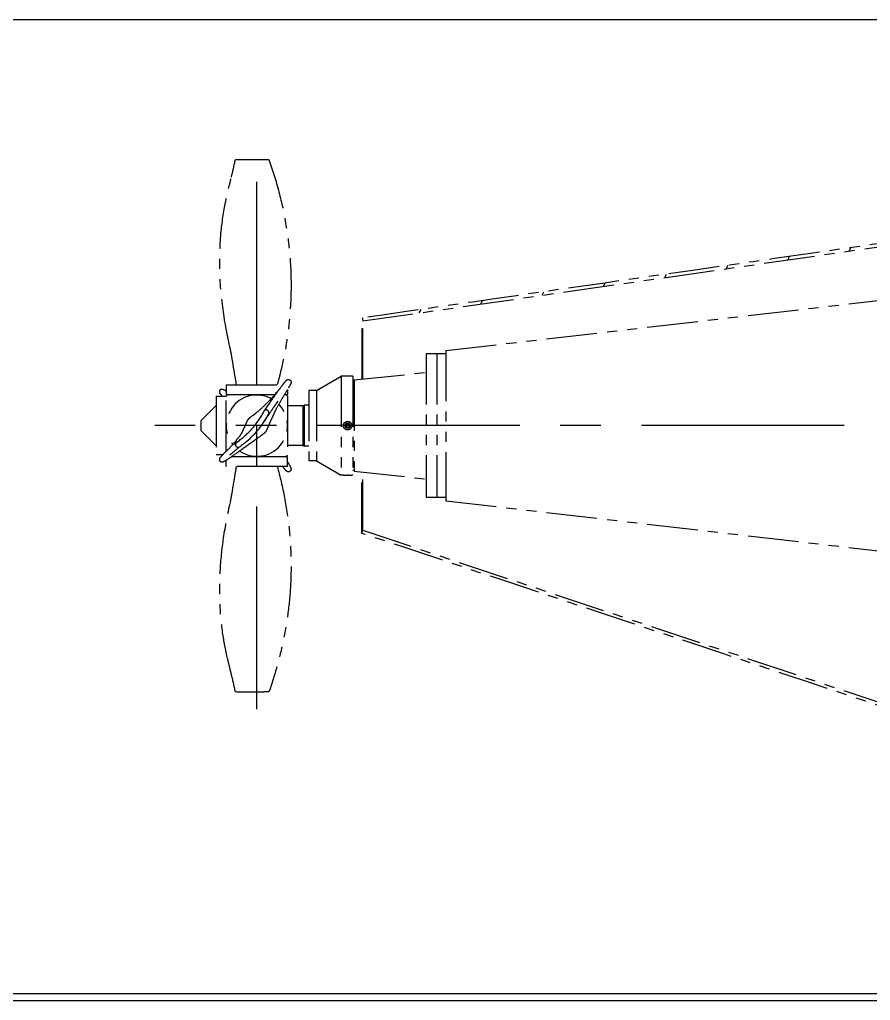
# Model space of a CAD drawing. Extents: x -1889 to 1550, y -1971 to 1122.
# Drawn here: x -842.4 to -779.5, y -432.4 to -359.9 of the extents above; entities that cross this region are included whole.
import ezdxf

# ---------------------------------------------------------------- set-up
doc = ezdxf.new("R2010")
doc.units = 0
doc.header["$LTSCALE"] = 12
doc.header["$MEASUREMENT"] = 0
doc.linetypes.add('CENTER', pattern=[2, 1.25, -0.25, 0.25, -0.25])
doc.linetypes.add('PHANTOM2', pattern=[1.25, 0.625, -0.125, 0.125, -0.125, 0.125, -0.125])
doc.layers.add('AM_11', color=92, linetype='PHANTOM2', lineweight=25)
doc.layers.add('AM_7', color=142, linetype='CENTER', lineweight=25)
doc.layers.add('COVER', color=3, linetype='CONTINUOUS')
doc.layers.add('SHELL', color=40, linetype='CONTINUOUS')

# ---------------------------------------------------------------- blocks, each defined once
blk = doc.blocks.new('A$C03ff7026')
at = {"layer": 'AM_11', "ltscale": 0.5}
h = blk.add_hatch(dxfattribs=at)
h.set_pattern_fill('ANSI31', color=1, scale=30, angle=18, style=0)
h.set_pattern_definition([(63, (-485.1168, -589.127), (-3.341274, 1.702464), [])])
h.paths.add_polyline_path([(-57.593, -10.928), (-57.559, -11.161), (-8.898, -4.173), (-8.931, -3.939)])
at = {"layer": 'AM_11', "color": 1, "ltscale": 0.5}
for p, q in [((-66.982, 0.787), (-66.922, 0.787)), ((-66.922, 0.787), (-66.674, 0.787)), ((-66.674, 0.787), (-66.142, 0.787)), ((-66.142, 0.787), (-64.523, 0.787)), ((-64.523, 0.787), (-64.501, 0.787)), ((-57.559, -11.161), (-8.898, -4.173)), ((-51.417, -13.348), (-2.48, -7.683)), ((-57.559, -15.453), (-57.559, -11.161)), ((-52.874, -13.583), (-52.874, -24.213)), ((-52.087, -13.583), (-52.874, -13.583)), ((-52.087, -13.583), (-52.087, -24.213)), ((-51.417, -13.583), (-52.087, -13.583)), ((-52.087, -13.583), (-52.087, -24.213)), ((-51.417, -13.348), (-51.417, -24.447)), ((-58.209, -15.521), (-52.874, -14.961)), ((-67.657, -15.886), (-63.493, -15.886)), ((-67.657, -15.886), (-67.657, -16.594)), ((-60.986, -16.299), (-59.154, -15.236)), ((-59.154, -15.236), (-59.154, -22.559)), ((-58.996, -15.236), (-59.154, -15.236)), ((-58.287, -15.236), (-58.366, -15.236)), ((-58.287, -15.236), (-58.287, -22.559)), ((-58.209, -15.591), (-58.287, -15.591)), ((-58.209, -15.521), (-58.209, -22.274)), ((-67.657, -16.594), (-67.542, -16.594)), ((-66.248, -16.594), (-64.54, -16.594)), ((-63.246, -16.594), (-63.13, -16.594)), ((-63.13, -16.231), (-63.13, -16.594)), ((-61.555, -16.299), (-61.555, -21.496)), ((-60.986, -16.299), (-61.555, -16.299)), ((-60.986, -16.299), (-60.986, -21.496)), ((-68.406, -16.732), (-68.406, -21.063)), ((-67.657, -16.732), (-68.406, -16.732)), ((-61.988, -17.421), (-61.904, -17.382)), ((-61.904, -17.382), (-61.904, -20.413)), ((-61.555, -17.382), (-61.904, -17.382)), ((-69.547, -18.543), (-68.406, -17.402)), ((-61.988, -17.421), (-63.13, -17.421)), ((-61.988, -17.421), (-61.988, -20.374)), ((-69.547, -18.543), (-69.547, -19.252)), ((-69.547, -19.252), (-68.406, -20.394)), ((-61.988, -20.374), (-63.13, -20.374)), ((-61.988, -20.374), (-61.904, -20.413)), ((-61.555, -20.413), (-61.904, -20.413)), ((-67.922, -21.063), (-68.406, -21.063)), ((-67.657, -21.909), (-67.657, -21.45)), ((-64.54, -21.201), (-66.248, -21.201)), ((-63.13, -21.201), (-63.246, -21.201)), ((-63.13, -21.909), (-63.13, -21.201)), ((-60.986, -21.496), (-61.555, -21.496)), ((-60.986, -21.496), (-59.154, -22.559)), ((-63.13, -21.909), (-67.657, -21.909)), ((-58.209, -22.205), (-58.287, -22.205)), ((-58.209, -22.274), (-52.874, -22.835)), ((-57.559, -26.634), (-57.559, -22.342)), ((-58.996, -22.559), (-59.154, -22.559)), ((-58.287, -22.559), (-58.366, -22.559)), ((-52.087, -24.213), (-52.874, -24.213)), ((-51.417, -24.213), (-52.087, -24.213)), ((-51.417, -24.447), (-2.48, -30.112)), ((-57.559, -26.634), (-8.898, -42.835)), ((-66.896, -38.583), (-66.982, -38.583)), ((-66.896, -38.583), (-65.859, -38.583)), ((-65.859, -38.583), (-65.628, -38.583)), ((-65.628, -38.583), (-64.873, -38.583)), ((-64.501, -38.583), (-64.873, -38.583))]:
    blk.add_line(p, q, dxfattribs=at)
blk.add_circle((-58.681, -18.898), 0.197, dxfattribs=at)
for centre, radius, start, end in [((-65.394, -18.898), 3.151, 133.02976, 135.93107), ((-65.394, -18.898), 2.264, 62.01192, 217.99022), ((-65.394, -18.898), 3.151, 44.06893, 46.97024), ((-65.394, -18.898), 2.264, 235.93771, 44.25657), ((-70.386, -15.007), 6.594, 310.05029, 332.75003), ((-70.386, -15.007), 6.201, 320.11436, 332.75003), ((-64.698, -17.936), 0.197, 332.75003, 152.75003), ((-70.386, -15.007), 6.201, 304.24997, 316.88564), ((-70.386, -15.007), 6.201, 316.88564, 320.11436), ((-66.785, -20.295), 0.197, 124.24997, 225.87597), ((-70.386, -15.007), 6.594, 304.24997, 310.05029), ((-66.785, -20.295), 0.197, 225.87597, 304.24997), ((-65.394, -18.898), 3.151, 313.02976, 315.93107)]:
    blk.add_arc(centre, radius, start, end, dxfattribs=at)
for points in [[(-67.278, -0.531), (-67.172, -0.101), (-67.076, 0.342), (-66.982, 0.787)], [(-67.922, -16.732), (-67.972, -16.679), (-68.02, -16.626), (-68.064, -16.578)], [(-65.856, -18.26), (-65.789, -18.212), (-65.722, -18.163), (-65.654, -18.113)], [(-64.934, -19.537), (-65.27, -19.778), (-65.591, -20.009), (-65.885, -20.22)], [(-67.106, -20.299), (-67.051, -20.254), (-66.983, -20.2), (-66.907, -20.141)], [(-66.982, -38.583), (-67.076, -38.138), (-67.172, -37.694), (-67.278, -37.264)]]:
    blk.add_open_spline(points, degree=3, dxfattribs=at)
for points, knots in [([(-64.501, 0.787), (-64.228, 0.007), (-63.979, -0.802), (-63.557, -2.428), (-63.38, -3.245), (-63.112, -4.838), (-63.014, -5.616), (-62.892, -7.132), (-62.863, -7.875), (-62.867, -9.33), (-62.899, -10.047), (-63.018, -11.461), (-63.106, -12.162), (-63.334, -13.556), (-63.477, -14.251), (-63.72, -15.25), (-63.804, -15.57), (-63.892, -15.886)], [0, 0, 0, 0, 6.979555, 6.979555, 13.589523, 13.589523, 19.605925, 19.605925, 25.238521, 25.238521, 30.698867, 30.698867, 36.177533, 36.177533, 41.846552, 41.846552, 44.568185, 44.568185, 44.568185, 44.568185]), ([(-67.351, -13.246), (-67.579, -12.275), (-67.763, -11.289), (-68.029, -9.305), (-68.113, -8.303), (-68.157, -6.37), (-68.124, -5.434), (-67.953, -3.726), (-67.83, -2.948), (-67.613, -1.906), (-67.549, -1.627), (-67.416, -1.074), (-67.341, -0.788), (-67.278, -0.531)], [0, 0, 0, 0, 7.653732, 7.653732, 15.300348, 15.300348, 22.393792, 22.393792, 28.40915, 28.40915, 30.624819, 30.624819, 32.850872, 32.850872, 32.850872, 32.850872]), ([(-8.931, -3.939), (-16.459, -5.02), (-23.987, -6.101), (-40.207, -8.431), (-48.9, -9.679), (-57.593, -10.928)], [-124.905318, -124.905318, -124.905318, -124.905318, -66.955868, -66.955868, -0.037297, -0.037297, -0.037297, -0.037297]), ([(-57.605, -15.458), (-57.603, -14.794), (-57.601, -14.175), (-57.6, -13.623), (-57.598, -12.919), (-57.596, -12.326), (-57.595, -11.881), (-57.594, -11.436), (-57.593, -11.138), (-57.593, -11.006), (-57.593, -10.954), (-57.593, -10.928), (-57.593, -10.928)], [3.587971, 3.587971, 3.587971, 3.587971, 3.864937, 3.864937, 3.864937, 4.218341, 4.218341, 4.218341, 4.571649, 4.571649, 4.571649, 4.712389, 4.712389, 4.712389, 4.712389]), ([(-57.593, -10.928), (-57.587, -10.967), (-57.581, -11.006), (-57.57, -11.083), (-57.565, -11.122), (-57.559, -11.161)], [-0.6, -0.6, -0.6, -0.6, -0.3, -0.3, 0, 0, 0, 0]), ([(-66.895, -15.886), (-67.006, -15.247), (-67.11, -14.607), (-67.241, -13.844), (-67.263, -13.715), (-67.304, -13.491), (-67.322, -13.395), (-67.344, -13.284), (-67.347, -13.266), (-67.352, -13.242), (-67.354, -13.234), (-67.356, -13.224), (-67.357, -13.22), (-67.358, -13.216), (-67.358, -13.215), (-67.358, -13.215)], [0, 0, 0, 0, 5.000867, 5.000867, 6.021701, 6.021701, 6.787566, 6.787566, 6.931145, 6.931145, 6.993671, 6.993671, 7.02494, 7.02494, 7.030177, 7.030177, 7.030177, 7.030177]), ([(-64.86, -17.824), (-64.587, -17.428), (-64.337, -17.069), (-63.914, -16.467), (-63.737, -16.218), (-63.466, -15.848), (-63.367, -15.717), (-63.264, -15.594), (-63.243, -15.568), (-63.197, -15.53), (-63.188, -15.522), (-63.163, -15.507), (-63.149, -15.499), (-63.108, -15.486), (-63.082, -15.481), (-63.036, -15.484), (-63.02, -15.487), (-62.974, -15.501), (-62.944, -15.52), (-62.899, -15.566), (-62.884, -15.593), (-62.868, -15.641), (-62.865, -15.661), (-62.864, -15.695), (-62.866, -15.709), (-62.871, -15.741), (-62.875, -15.754), (-62.892, -15.803), (-62.906, -15.831), (-62.973, -15.96), (-63.047, -16.092), (-63.151, -16.267)], [0, 0, 0, 0, 6.995978, 6.995978, 13.62516, 13.62516, 19.677384, 19.677384, 22.584203, 22.584203, 23.212089, 23.212089, 23.684226, 23.684226, 24.084161, 24.084161, 24.272384, 24.272384, 24.626608, 24.626608, 24.980767, 24.980767, 25.333398, 25.333398, 25.749267, 25.749267, 26.59786, 26.59786, 29.139566, 29.139566, 34.936509, 34.936509, 34.936509, 34.936509]), ([(-58.366, -15.236), (-58.366, -15.236), (-58.374, -15.237), (-58.406, -15.239), (-58.43, -15.241), (-58.486, -15.245), (-58.522, -15.247), (-58.599, -15.249), (-58.642, -15.25), (-58.721, -15.25), (-58.763, -15.249), (-58.84, -15.247), (-58.876, -15.245), (-58.932, -15.241), (-58.956, -15.239), (-58.988, -15.237), (-58.996, -15.236), (-58.996, -15.236)], [1.206037, 1.206037, 1.206037, 1.206037, 1.507546, 1.507546, 1.809055, 1.809055, 2.110565, 2.110565, 2.412074, 2.412074, 2.713584, 2.713584, 3.015093, 3.015093, 3.316602, 3.316602, 3.618111, 3.618111, 3.618111, 3.618111]), ([(-68.064, -16.578), (-68.071, -16.57), (-68.078, -16.562), (-68.093, -16.543), (-68.1, -16.533), (-68.112, -16.512), (-68.115, -16.505), (-68.122, -16.491), (-68.124, -16.486), (-68.127, -16.476), (-68.129, -16.473), (-68.13, -16.467), (-68.131, -16.466), (-68.132, -16.461), (-68.133, -16.459), (-68.134, -16.455), (-68.135, -16.452), (-68.136, -16.448), (-68.136, -16.445), (-68.138, -16.438), (-68.138, -16.434), (-68.14, -16.421), (-68.141, -16.413), (-68.143, -16.38), (-68.14, -16.36), (-68.132, -16.322), (-68.126, -16.304), (-68.107, -16.265), (-68.095, -16.245), (-68.062, -16.218), (-68.055, -16.214), (-68.044, -16.208), (-68.042, -16.207), (-68.038, -16.205), (-68.036, -16.204), (-68.031, -16.202), (-68.029, -16.201), (-68.025, -16.199), (-68.022, -16.198), (-68.016, -16.196), (-68.013, -16.196), (-68.003, -16.193), (-67.998, -16.193), (-67.977, -16.191), (-67.969, -16.192), (-67.951, -16.194), (-67.944, -16.196), (-67.917, -16.202), (-67.902, -16.209), (-67.839, -16.236), (-67.787, -16.266), (-67.699, -16.319), (-67.679, -16.332), (-67.657, -16.345)], [0, 0, 0, 0, 0.737578, 0.737578, 1.29119, 1.29119, 1.485795, 1.485795, 1.579648, 1.579648, 1.616724, 1.616724, 1.635225, 1.635225, 1.653768, 1.653768, 1.672344, 1.672344, 1.690911, 1.690911, 1.728403, 1.728403, 1.803313, 1.803313, 2.103496, 2.103496, 2.41165, 2.41165, 2.804965, 2.804965, 2.891471, 2.891471, 2.90998, 2.90998, 2.928549, 2.928549, 2.947177, 2.947177, 2.965788, 2.965788, 3.003386, 3.003386, 3.078225, 3.078225, 3.377259, 3.377259, 3.750925, 3.750925, 4.871392, 4.871392, 8.233437, 8.233437, 9.167797, 9.167797, 9.167797, 9.167797]), ([(-67.542, -16.594), (-67.539, -16.594), (-67.534, -16.594), (-67.514, -16.594), (-67.495, -16.594), (-67.45, -16.594), (-67.418, -16.594), (-67.341, -16.594), (-67.296, -16.594), (-67.194, -16.594), (-67.125, -16.594), (-66.974, -16.594), (-66.892, -16.594), (-66.758, -16.594), (-66.695, -16.594), (-66.565, -16.594), (-66.498, -16.594), (-66.377, -16.594), (-66.313, -16.594), (-66.248, -16.594)], [7.257883, 7.257883, 7.257883, 7.257883, 7.587654, 7.587654, 8.097374, 8.097374, 8.654405, 8.654405, 9.211436, 9.211436, 9.912587, 9.912587, 10.613739, 10.613739, 11.113158, 11.113158, 11.612577, 11.612577, 12.103284, 12.103284, 12.103284, 12.103284]), ([(-65.654, -18.113), (-65.632, -18.098), (-65.614, -18.084), (-65.536, -18.026), (-65.479, -17.981), (-65.249, -17.795), (-65.077, -17.643), (-64.536, -17.131), (-64.175, -16.736), (-63.834, -16.335), (-63.768, -16.255), (-63.714, -16.188)], [0, 0, 0, 0, 0.449507, 0.449507, 1.797254, 1.797254, 5.841303, 5.841303, 14.80828, 14.80828, 17.264303, 17.264303, 17.264303, 17.264303]), ([(-64.54, -16.594), (-64.474, -16.594), (-64.411, -16.594), (-64.289, -16.594), (-64.222, -16.594), (-64.123, -16.594), (-64.09, -16.594), (-64.057, -16.594)], [16.208453, 16.208453, 16.208453, 16.208453, 16.69916, 16.69916, 17.198579, 17.198579, 17.46275, 17.46275, 17.46275, 17.46275]), ([(-63.151, -16.267), (-63.238, -16.414), (-63.38, -16.648), (-63.677, -17.151), (-63.812, -17.383), (-64.012, -17.754), (-64.084, -17.896), (-64.144, -18.028)], [0, 0, 0, 0, 4.730935, 4.730935, 8.359402, 8.359402, 10.638255, 10.638255, 10.638255, 10.638255]), ([(-63.347, -16.594), (-63.335, -16.594), (-63.324, -16.594), (-63.292, -16.594), (-63.274, -16.594), (-63.254, -16.594), (-63.249, -16.594), (-63.246, -16.594)], [19.985527, 19.985527, 19.985527, 19.985527, 20.214362, 20.214362, 20.724082, 20.724082, 21.053853, 21.053853, 21.053853, 21.053853]), ([(-67.657, -20.788), (-67.657, -20.788), (-67.657, -20.788), (-67.657, -20.73), (-67.657, -20.659), (-67.657, -20.505), (-67.657, -20.421), (-67.657, -20.284), (-67.657, -20.22), (-67.657, -20.088), (-67.657, -20.02), (-67.657, -19.878), (-67.657, -19.793), (-67.657, -19.618), (-67.657, -19.527), (-67.657, -19.253), (-67.657, -19.067), (-67.657, -18.728), (-67.657, -18.542), (-67.657, -18.268), (-67.657, -18.177), (-67.657, -18.002), (-67.657, -17.917), (-67.657, -17.775), (-67.657, -17.707), (-67.657, -17.575), (-67.657, -17.511), (-67.657, -17.374), (-67.657, -17.29), (-67.657, -17.136), (-67.657, -17.065), (-67.657, -16.961), (-67.657, -16.915), (-67.657, -16.836), (-67.657, -16.803), (-67.657, -16.756), (-67.657, -16.737), (-67.657, -16.712), (-67.657, -16.706), (-67.657, -16.706)], [9.391275, 9.391275, 9.391275, 9.391275, 9.392266, 9.392266, 10.10656, 10.10656, 10.820854, 10.820854, 11.328191, 11.328191, 11.835529, 11.835529, 12.481203, 12.481203, 13.126878, 13.126878, 14.418226, 14.418226, 15.709575, 15.709575, 16.355249, 16.355249, 17.000924, 17.000924, 17.508261, 17.508261, 18.015599, 18.015599, 18.729893, 18.729893, 19.444187, 19.444187, 20.013643, 20.013643, 20.5831, 20.5831, 21.105219, 21.105219, 21.627339, 21.627339, 21.627339, 21.627339]), ([(-63.854, -17.108), (-63.854, -17.108), (-63.861, -17.118), (-63.899, -17.171), (-63.946, -17.238), (-64.081, -17.434), (-64.178, -17.576), (-64.427, -17.945), (-64.587, -18.186), (-64.782, -18.485), (-64.812, -18.532), (-64.843, -18.579)], [14.726358, 14.726358, 14.726358, 14.726358, 15.953512, 15.953512, 18.610397, 18.610397, 22.145019, 22.145019, 26.877729, 26.877729, 27.74245, 27.74245, 27.74245, 27.74245]), ([(-63.13, -16.706), (-63.13, -16.706), (-63.13, -16.712), (-63.13, -16.737), (-63.13, -16.756), (-63.13, -16.803), (-63.13, -16.836), (-63.13, -16.915), (-63.13, -16.961), (-63.13, -17.065), (-63.13, -17.136), (-63.13, -17.29), (-63.13, -17.374), (-63.13, -17.511), (-63.13, -17.575), (-63.13, -17.707), (-63.13, -17.775), (-63.13, -17.917), (-63.13, -18.002), (-63.13, -18.177), (-63.13, -18.268), (-63.13, -18.542), (-63.13, -18.728), (-63.13, -19.067), (-63.13, -19.253), (-63.13, -19.527), (-63.13, -19.618), (-63.13, -19.793), (-63.13, -19.878), (-63.13, -20.02), (-63.13, -20.088), (-63.13, -20.22), (-63.13, -20.284), (-63.13, -20.421), (-63.13, -20.505), (-63.13, -20.659), (-63.13, -20.73), (-63.13, -20.835), (-63.13, -20.881), (-63.13, -20.96), (-63.13, -20.992), (-63.13, -21.039), (-63.13, -21.058), (-63.13, -21.083), (-63.13, -21.089), (-63.13, -21.089)], [7.209113, 7.209113, 7.209113, 7.209113, 7.731233, 7.731233, 8.253353, 8.253353, 8.822809, 8.822809, 9.392266, 9.392266, 10.10656, 10.10656, 10.820854, 10.820854, 11.328191, 11.328191, 11.835529, 11.835529, 12.481203, 12.481203, 13.126878, 13.126878, 14.418226, 14.418226, 15.709575, 15.709575, 16.355249, 16.355249, 17.000924, 17.000924, 17.508261, 17.508261, 18.015599, 18.015599, 18.729893, 18.729893, 19.444187, 19.444187, 20.013643, 20.013643, 20.5831, 20.5831, 21.105219, 21.105219, 21.627339, 21.627339, 21.627339, 21.627339]), ([(-64.144, -18.028), (-64.174, -18.096), (-64.205, -18.166), (-64.237, -18.238), (-64.286, -18.348), (-64.337, -18.461), (-64.385, -18.569), (-64.456, -18.728), (-64.522, -18.877), (-64.574, -18.993), (-64.625, -19.107), (-64.661, -19.189), (-64.675, -19.218)], [0.3542157, 0.3542157, 0.3542157, 0.3542157, 0.446679, 0.446679, 0.446679, 0.5884091, 0.5884091, 0.5884091, 0.7967182, 0.7967182, 0.7967182, 1, 1, 1, 1]), ([(-66.458, -19.35), (-66.391, -19.201), (-66.326, -19.054), (-66.27, -18.93), (-66.191, -18.752), (-66.131, -18.617), (-66.113, -18.577)], [0.5349784, 0.5349784, 0.5349784, 0.5349784, 0.7267187, 0.7267187, 0.7267187, 1, 1, 1, 1]), ([(-66.113, -18.577), (-66.08, -18.503), (-66.035, -18.434), (-65.981, -18.374), (-65.944, -18.331), (-65.901, -18.293), (-65.856, -18.26)], [0, 0, 0, 0, 0.5061072, 0.5061072, 0.5061072, 0.8602727, 0.8602727, 0.8602727, 0.8602727]), ([(-58.996, -18.898), (-58.996, -18.858), (-58.988, -18.816), (-58.956, -18.738), (-58.932, -18.703), (-58.876, -18.647), (-58.84, -18.623), (-58.763, -18.591), (-58.721, -18.583), (-58.681, -18.583), (-58.642, -18.583), (-58.599, -18.591), (-58.522, -18.623), (-58.486, -18.647), (-58.43, -18.703), (-58.406, -18.738), (-58.374, -18.816), (-58.366, -18.858), (-58.366, -18.898)], [3.618111, 3.618111, 3.618111, 3.618111, 3.91962, 3.91962, 4.221129, 4.221129, 4.522639, 4.522639, 4.824148, 4.824148, 4.824148, 5.125658, 5.125658, 5.427168, 5.427168, 5.728677, 5.728677, 6.030186, 6.030186, 6.030186, 6.030186]), ([(-58.812, -18.898), (-58.812, -18.881), (-58.809, -18.864), (-58.795, -18.831), (-58.785, -18.817), (-58.762, -18.793), (-58.747, -18.783), (-58.715, -18.77), (-58.698, -18.767), (-58.665, -18.767), (-58.647, -18.77), (-58.615, -18.783), (-58.6, -18.793), (-58.577, -18.817), (-58.567, -18.831), (-58.554, -18.864), (-58.55, -18.881), (-58.55, -18.898)], [0.500823, 0.500823, 0.500823, 0.500823, 0.626029, 0.626029, 0.751235, 0.751235, 0.876441, 0.876441, 1.001647, 1.001647, 1.126853, 1.126853, 1.252058, 1.252058, 1.377264, 1.377264, 1.50247, 1.50247, 1.50247, 1.50247]), ([(-67.496, -20.628), (-67.401, -20.533), (-67.171, -20.291), (-66.854, -19.918), (-66.744, -19.781), (-66.557, -19.528), (-66.498, -19.432), (-66.465, -19.366), (-66.461, -19.358), (-66.458, -19.35)], [0, 0, 0, 0, 10.042656, 10.042656, 16.647032, 16.647032, 25.331588, 25.331588, 26.745122, 26.745122, 26.745122, 26.745122]), ([(-64.675, -19.218), (-64.708, -19.292), (-64.752, -19.361), (-64.806, -19.422), (-64.844, -19.465), (-64.888, -19.504), (-64.934, -19.537)], [0, 0, 0, 0, 0.5061072, 0.5061072, 0.5061072, 0.8672445, 0.8672445, 0.8672445, 0.8672445]), ([(-58.366, -18.898), (-58.366, -18.937), (-58.374, -18.979), (-58.406, -19.057), (-58.43, -19.092), (-58.486, -19.148), (-58.522, -19.173), (-58.599, -19.205), (-58.642, -19.213), (-58.721, -19.213), (-58.763, -19.205), (-58.84, -19.173), (-58.876, -19.148), (-58.932, -19.092), (-58.956, -19.057), (-58.988, -18.979), (-58.996, -18.937), (-58.996, -18.898)], [1.206037, 1.206037, 1.206037, 1.206037, 1.507546, 1.507546, 1.809055, 1.809055, 2.110565, 2.110565, 2.412074, 2.412074, 2.713584, 2.713584, 3.015093, 3.015093, 3.316602, 3.316602, 3.618111, 3.618111, 3.618111, 3.618111]), ([(-58.55, -18.898), (-58.55, -18.914), (-58.554, -18.932), (-58.567, -18.964), (-58.577, -18.979), (-58.6, -19.002), (-58.615, -19.012), (-58.647, -19.025), (-58.665, -19.028), (-58.681, -19.028), (-58.698, -19.028), (-58.715, -19.025), (-58.747, -19.012), (-58.762, -19.002), (-58.785, -18.979), (-58.795, -18.964), (-58.809, -18.932), (-58.812, -18.914), (-58.812, -18.898)], [1.50247, 1.50247, 1.50247, 1.50247, 1.627676, 1.627676, 1.752882, 1.752882, 1.878088, 1.878088, 2.003293, 2.003293, 2.003293, 2.128499, 2.128499, 2.253705, 2.253705, 2.378911, 2.378911, 2.504117, 2.504117, 2.504117, 2.504117]), ([(-65.885, -20.22), (-66.248, -20.481), (-66.576, -20.714), (-67.121, -21.094), (-67.344, -21.247), (-67.675, -21.464), (-67.788, -21.533), (-67.89, -21.582), (-67.908, -21.59), (-67.945, -21.6), (-67.953, -21.605), (-67.992, -21.603), (-67.997, -21.603), (-68.006, -21.601), (-68.009, -21.601), (-68.015, -21.599), (-68.017, -21.599), (-68.021, -21.597), (-68.024, -21.597), (-68.029, -21.595), (-68.031, -21.594), (-68.036, -21.592), (-68.039, -21.59), (-68.046, -21.587), (-68.05, -21.585), (-68.069, -21.573), (-68.079, -21.563), (-68.103, -21.537), (-68.114, -21.519), (-68.129, -21.485), (-68.133, -21.469), (-68.139, -21.44), (-68.141, -21.427), (-68.142, -21.403), (-68.142, -21.394), (-68.141, -21.379), (-68.14, -21.375), (-68.139, -21.366), (-68.138, -21.361), (-68.137, -21.353), (-68.136, -21.351), (-68.135, -21.345), (-68.134, -21.343), (-68.133, -21.337), (-68.132, -21.335), (-68.13, -21.328), (-68.129, -21.324), (-68.125, -21.313), (-68.123, -21.308), (-68.113, -21.285), (-68.108, -21.277), (-68.097, -21.259), (-68.092, -21.252), (-68.079, -21.234), (-68.071, -21.225), (-68.064, -21.217)], [0, 0, 0, 0, 6.62983, 6.62983, 12.890647, 12.890647, 18.667669, 18.667669, 20.086662, 20.086662, 20.807368, 20.807368, 20.892723, 20.892723, 20.934309, 20.934309, 20.95508, 20.95508, 20.975949, 20.975949, 20.996899, 20.996899, 21.017788, 21.017788, 21.059879, 21.059879, 21.230528, 21.230528, 21.563369, 21.563369, 21.831802, 21.831802, 22.027969, 22.027969, 22.143449, 22.143449, 22.184916, 22.184916, 22.226672, 22.226672, 22.247483, 22.247483, 22.268352, 22.268352, 22.289205, 22.289205, 22.331328, 22.331328, 22.415249, 22.415249, 22.750702, 22.750702, 23.165218, 23.165218, 23.92621, 23.92621, 23.92621, 23.92621]), ([(-66.383, -20.247), (-66.627, -20.434), (-66.865, -20.626), (-67.183, -20.89), (-67.291, -20.983), (-67.386, -21.065), (-67.405, -21.082), (-67.405, -21.082)], [0, 0, 0, 0, 5.002777, 5.002777, 8.171649, 8.171649, 9.875996, 9.875996, 9.875996, 9.875996]), ([(-68.064, -21.217), (-67.961, -21.104), (-67.838, -20.973), (-67.685, -20.816), (-67.659, -20.789), (-67.614, -20.745), (-67.609, -20.74), (-67.601, -20.732), (-67.598, -20.729), (-67.592, -20.723), (-67.589, -20.72), (-67.585, -20.716), (-67.583, -20.714), (-67.58, -20.711), (-67.578, -20.709), (-67.573, -20.705), (-67.57, -20.701), (-67.565, -20.696), (-67.563, -20.694), (-67.552, -20.683), (-67.547, -20.678), (-67.538, -20.67), (-67.535, -20.667), (-67.524, -20.656), (-67.519, -20.651), (-67.507, -20.639), (-67.501, -20.634), (-67.496, -20.628)], [0, 0, 0, 0, 2.754026, 2.754026, 3.365867, 3.365867, 3.440775, 3.440775, 3.475243, 3.475243, 3.509883, 3.509883, 3.527141, 3.527141, 3.544423, 3.544423, 3.579562, 3.579562, 3.614272, 3.614272, 3.755656, 3.755656, 3.893403, 3.893403, 4.306667, 4.306667, 4.926361, 4.926361, 4.926361, 4.926361]), ([(-66.248, -21.201), (-66.313, -21.201), (-66.377, -21.201), (-66.498, -21.201), (-66.565, -21.201), (-66.695, -21.201), (-66.758, -21.201), (-66.892, -21.201), (-66.974, -21.201), (-67.125, -21.201), (-67.194, -21.201), (-67.26, -21.201), (-67.269, -21.201), (-67.278, -21.201)], [16.208453, 16.208453, 16.208453, 16.208453, 16.69916, 16.69916, 17.198579, 17.198579, 17.697998, 17.697998, 18.399149, 18.399149, 19.100301, 19.100301, 19.213971, 19.213971, 19.213971, 19.213971]), ([(-63.246, -21.201), (-63.249, -21.201), (-63.254, -21.201), (-63.274, -21.201), (-63.292, -21.201), (-63.338, -21.201), (-63.37, -21.201), (-63.447, -21.201), (-63.491, -21.201), (-63.593, -21.201), (-63.662, -21.201), (-63.814, -21.201), (-63.896, -21.201), (-64.03, -21.201), (-64.093, -21.201), (-64.222, -21.201), (-64.289, -21.201), (-64.411, -21.201), (-64.474, -21.201), (-64.54, -21.201)], [7.257883, 7.257883, 7.257883, 7.257883, 7.587654, 7.587654, 8.097374, 8.097374, 8.654405, 8.654405, 9.211436, 9.211436, 9.912587, 9.912587, 10.613739, 10.613739, 11.113158, 11.113158, 11.612577, 11.612577, 12.103284, 12.103284, 12.103284, 12.103284]), ([(-63.13, -21.564), (-63.037, -21.721), (-62.97, -21.841), (-62.904, -21.969), (-62.889, -21.996), (-62.872, -22.054), (-62.869, -22.065), (-62.865, -22.094), (-62.863, -22.11), (-62.868, -22.15), (-62.872, -22.174), (-62.897, -22.225), (-62.919, -22.254), (-62.969, -22.291), (-62.995, -22.302), (-63.046, -22.314), (-63.071, -22.314), (-63.112, -22.308), (-63.128, -22.303), (-63.159, -22.291), (-63.171, -22.284), (-63.2, -22.264), (-63.211, -22.254), (-63.254, -22.214), (-63.281, -22.181), (-63.365, -22.079), (-63.423, -22.003), (-63.493, -21.909)], [0.404539, 0.404539, 0.404539, 0.404539, 5.785347, 5.785347, 8.671714, 8.671714, 9.257734, 9.257734, 9.698493, 9.698493, 10.055867, 10.055867, 10.428098, 10.428098, 10.728524, 10.728524, 11.0358, 11.0358, 11.365764, 11.365764, 11.833515, 11.833515, 12.836562, 12.836562, 15.842159, 15.842159, 19.602933, 19.602933, 19.602933, 19.602933]), ([(-67.36, -24.59), (-67.36, -24.59), (-67.36, -24.59), (-67.36, -24.59), (-67.36, -24.59), (-67.36, -24.588), (-67.359, -24.586), (-67.359, -24.583), (-67.358, -24.581), (-67.357, -24.573), (-67.355, -24.567), (-67.351, -24.544), (-67.347, -24.527), (-67.333, -24.456), (-67.322, -24.401), (-67.282, -24.184), (-67.252, -24.018), (-67.138, -23.355), (-67.056, -22.852), (-66.946, -22.203), (-66.92, -22.056), (-66.895, -21.909)], [0.111584, 0.111584, 0.111584, 0.111584, 0.113506, 0.113506, 0.117855, 0.117855, 0.135517, 0.135517, 0.152664, 0.152664, 0.204132, 0.204132, 0.349883, 0.349883, 0.786887, 0.786887, 2.097613, 2.097613, 6.029206, 6.029206, 7.178564, 7.178564, 7.178564, 7.178564]), ([(-63.892, -21.909), (-63.681, -22.663), (-63.496, -23.444), (-63.197, -25.009), (-63.081, -25.796), (-62.925, -27.333), (-62.88, -28.087), (-62.856, -29.562), (-62.875, -30.288), (-62.969, -31.718), (-63.045, -32.426), (-63.25, -33.832), (-63.38, -34.532), (-63.695, -35.932), (-63.881, -36.633), (-64.217, -37.744), (-64.356, -38.168), (-64.501, -38.583)], [0, 0, 0, 0, 6.500421, 6.500421, 12.705482, 12.705482, 18.459999, 18.459999, 23.963683, 23.963683, 29.413797, 29.413797, 34.989241, 34.989241, 40.854187, 40.854187, 44.569308, 44.569308, 44.569308, 44.569308]), ([(-57.634, -26.858), (-57.634, -26.858), (-57.633, -26.774), (-57.633, -26.61), (-57.633, -26.377), (-57.632, -25.982), (-57.63, -25.449), (-57.629, -24.916), (-57.627, -24.246), (-57.625, -23.479), (-57.625, -23.118), (-57.624, -22.734), (-57.623, -22.335)], [1.571044, 1.571044, 1.571044, 1.571044, 1.821152, 1.821152, 1.821152, 2.175146, 2.175146, 2.175146, 2.528546, 2.528546, 2.528546, 2.695221, 2.695221, 2.695221, 2.695221]), ([(-58.996, -22.559), (-58.996, -22.559), (-58.988, -22.558), (-58.956, -22.556), (-58.932, -22.554), (-58.876, -22.551), (-58.84, -22.549), (-58.763, -22.546), (-58.721, -22.545), (-58.681, -22.545), (-58.642, -22.545), (-58.599, -22.546), (-58.522, -22.549), (-58.486, -22.551), (-58.43, -22.554), (-58.406, -22.556), (-58.374, -22.558), (-58.366, -22.559), (-58.366, -22.559)], [3.618111, 3.618111, 3.618111, 3.618111, 3.91962, 3.91962, 4.221129, 4.221129, 4.522639, 4.522639, 4.824148, 4.824148, 4.824148, 5.125658, 5.125658, 5.427168, 5.427168, 5.728677, 5.728677, 6.030186, 6.030186, 6.030186, 6.030186]), ([(-67.278, -37.264), (-67.285, -37.234), (-67.293, -37.203), (-67.322, -37.086), (-67.345, -36.999), (-67.433, -36.651), (-67.498, -36.386), (-67.706, -35.484), (-67.83, -34.834), (-68.028, -33.443), (-68.095, -32.696), (-68.154, -31.193), (-68.145, -30.433), (-68.058, -28.845), (-67.972, -28.016), (-67.726, -26.315), (-67.56, -25.442), (-67.358, -24.581)], [0, 0, 0, 0, 0.258954, 0.258954, 0.967067, 0.967067, 3.091197, 3.091197, 8.168401, 8.168401, 13.861536, 13.861536, 19.634196, 19.634196, 25.990864, 25.990864, 32.776571, 32.776571, 32.776571, 32.776571]), ([(-57.634, -26.858), (-57.621, -26.821), (-57.609, -26.783), (-57.584, -26.709), (-57.571, -26.671), (-57.559, -26.634)], [-0.6, -0.6, -0.6, -0.6, -0.3, -0.3, 0, 0, 0, 0]), ([(-8.972, -43.059), (-17.309, -40.283), (-25.646, -37.508), (-41.867, -32.107), (-49.75, -29.483), (-57.634, -26.858)], [-133.911736, -133.911736, -133.911736, -133.911736, -66.955868, -66.955868, -3.641699, -3.641699, -3.641699, -3.641699])]:
    blk.add_open_spline(points, degree=3, knots=knots, dxfattribs=at)
at = {"layer": 'AM_7', "color": 1}
for p, q in [((-65.394, -39.865), (-65.394, 2.07)), ((2.047, -18.898), (-72.929, -18.898))]:
    blk.add_line(p, q, dxfattribs=at)

msp = doc.modelspace()

# ---------------------------------------------------------------- linework, layer by layer
at = {"layer": 'SHELL'}
for p, q in [((-1007.69809, -359.91255), (-767.69809, -359.91255)), ((-1014.69809, -431.91255), (-760.69809, -431.91255)), ((-1014.69809, -432.41255), (-760.69809, -432.41255))]:
    msp.add_line(p, q, dxfattribs=at)

# ---------------------------------------------------------------- block references
at = {"layer": 'COVER'}
msp.add_blockref('A$C03ff7026', (-759.48895, -371.02967), dxfattribs=at)

doc.saveas('drawing.dxf')
